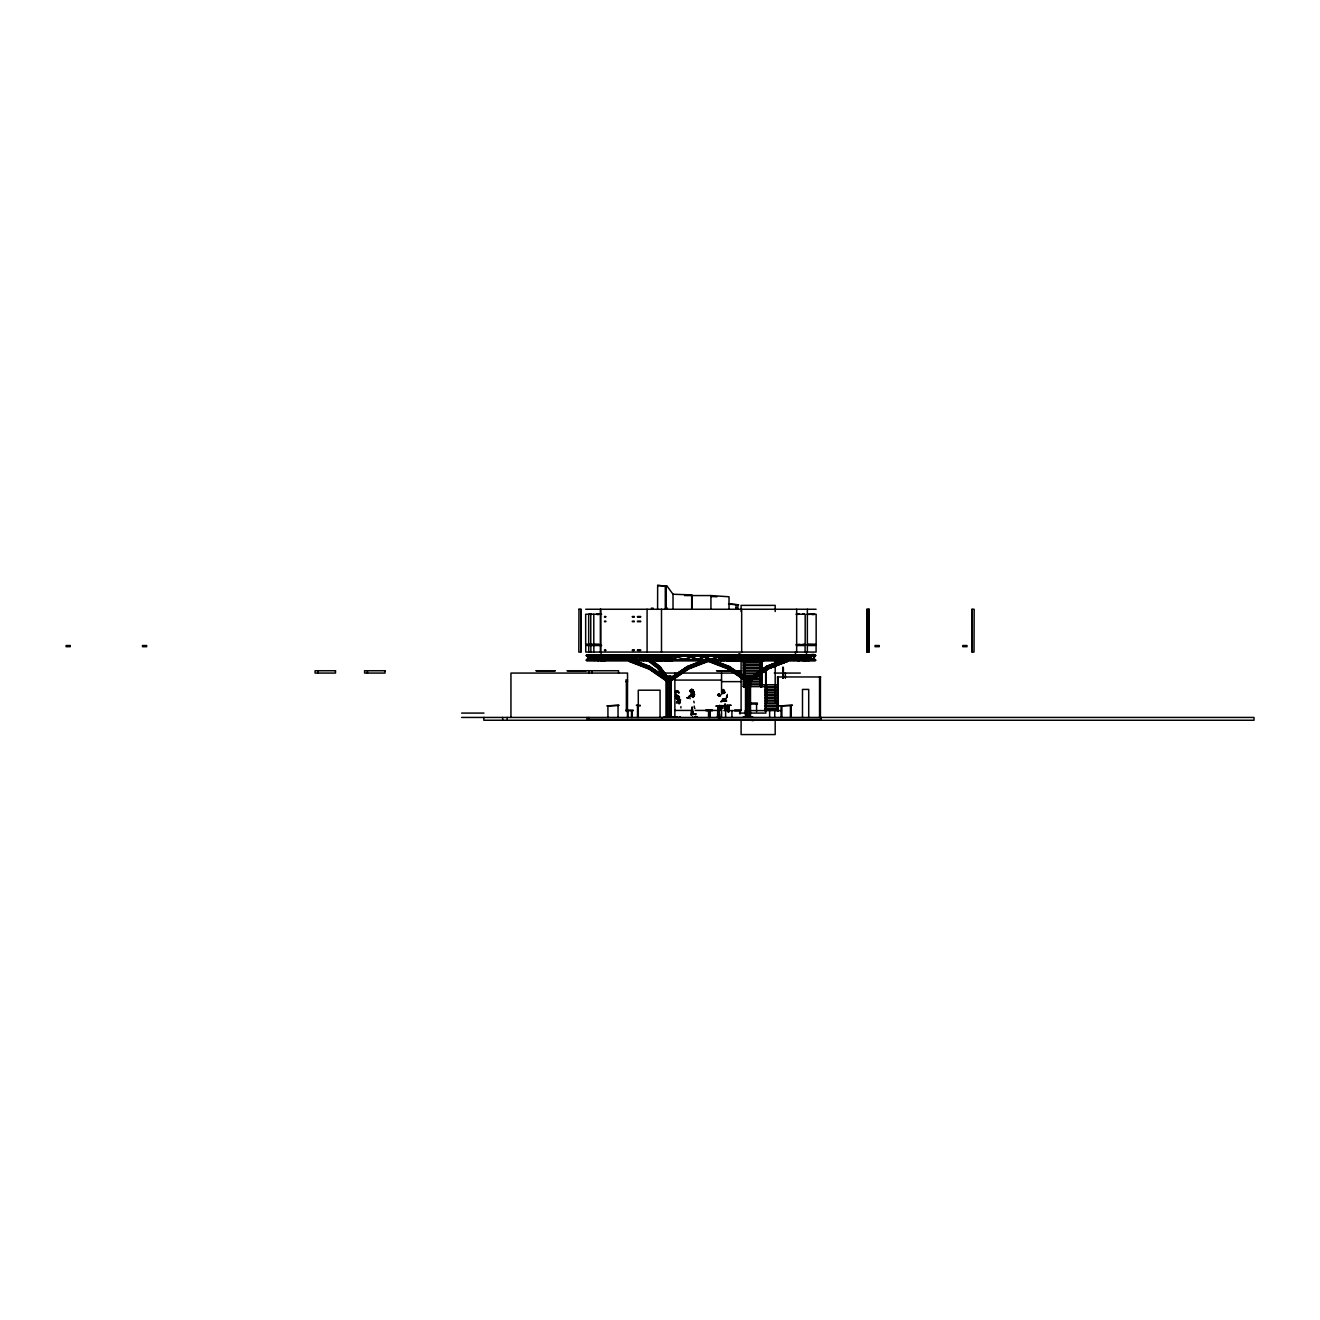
<?xml version="1.0" encoding="UTF-8"?>
<svg xmlns="http://www.w3.org/2000/svg" width="1320" height="1320" viewBox="0 0 1320 1320"><rect width="100%" height="100%" fill="white"/><g stroke="black" fill="none" stroke-linecap="round" stroke-linejoin="round"><path stroke-width="1.5" d="M676.054 692.934L677.127 691.581M690.063 698.775L689.997 697.802M727.138 706.266L724.861 708.048L727.452 705.424L728.079 708.345L724.515 708.774L727.551 707.817M678.86 702.207C680.872 702.356 679.387 698.808 678.282 703.032C674.619 700.986 681.681 700.194 680.014 703.048M678.827 701.316C675.922 703.131 682.539 701.316 679.305 701.25M691.482 692.851L690.244 690.624L692.307 693.858L690.805 692.637L690.97 689.733L690.244 690.657L691.301 692.604L691.399 689.518L690.327 690.97L692.307 693.924L690.871 695.722L693.643 694.435L693.082 697.125M676.318 716.875L677.556 717.206M690.607 692.34L691.235 689.584L691.069 691.185M692.571 716.76L692.538 716.941M676.385 717.288L677.275 717.304M679.486 717.09L680.295 717.288L679.338 716.974M680.905 706.612L680.922 707.949M719.482 715.621C719.153 714.813 718.245 716.678 718.459 714.912M722.65 692.818C721.231 690.046 722.37 692.851 724.779 692.686M677.061 690.558C675.774 695.129 675.939 689.766 678.034 691.218M692.043 694.072C691.053 691.069 689.568 692.62 691.251 689.733C694.419 687.538 693.891 699.748 694.369 694.122M692.703 689.783L693.99 694.369L691.795 689.552L693.759 695.739L693.214 691.086L691.68 689.617M689.832 696.3L689.716 696.663M691.152 690.855L690.805 690.195M727.501 707.652C726.908 703.808 728.871 709.962 726.099 708.922M678.249 691.333L676.17 690.673L675.988 692.719M657.607 660.677C656.568 658.663 660.825 662.558 660.825 659.637M793.848 660.148L800.943 655.479M690.673 691.35L690.393 690.162L691.317 691.812M676.467 692.092L676.054 691.284L676.764 692.34M679.684 702.223L680.262 701.596M676.863 690.954L675.444 691.663L677.424 692.373L677.111 690.921L675.064 691.762L676.665 691.317M678.282 703.032C678.711 699.237 679.041 704.467 677.341 701.794M690.805 689.783L690.36 691.036L690.409 690.195M691.301 691.301L690.871 689.749M692.802 690.723L693.709 695.755L693.396 690.987L691.73 689.502L693.099 690.442L693.957 695.59M661.155 660.677L661.106 659.835M676.385 692.01L676.434 692.505M678.298 702.372L678.546 701.514L679.107 703.972M727.072 660.511L739.134 660.479L738.606 655.331M747.945 660.313L754.611 655.248M786.456 661.403L785.317 658.911L786.456 661.403L767.432 668.811L748.621 681.962M657.624 660.148L657.69 660.148M676.995 691.35L677.754 691.185M678.249 696.828L678.117 698.56L677.968 695.64L679.222 698.098L679.503 697.01M679.272 698.049L677.82 695.821L678.711 697.603M692.571 690.574L692.637 691.977L691.73 689.502M659.472 659.835L659.521 660.677L662.013 659.835M736.808 655.479L749.925 660.148M796.372 659.917L793.815 655.479L797.726 656.007M794.145 660.479L801.372 655.331L795.069 659.835M805.052 660.313L813.829 655.331L805.117 660.148M805.068 654.967C803.863 657.244 813.07 653.004 815.314 654.967M662.524 660.677C661.435 658.663 666.98 659.373 665.296 660.677M689.139 696.646L689.783 696.465M693.874 694.072L693.759 695.689L693.874 694.106L693.759 695.689L694.601 694.732L692.934 691.02M719.4 716.1C718.509 714.846 718.311 716.133 718.954 714.912M721.248 660.677L721.248 659.637M721.413 655.479L735.949 655.347M722.997 693.726L722.584 692.439L724.449 691.168L722.667 689.832L724.301 690.673L724.68 692.917M724.317 690.822L724.548 692.406M725.538 701.101L726.611 700.854L725.076 700.458M754.957 660.148L763.505 655.331L754.743 660.412M722.535 692.835L722.683 693.033M724.68 699.319L723.673 699.138L725.719 698.857M677.968 698.577L676.582 699.022L676.154 694.947L676.12 698.296L678.364 699.963M693.891 695.607L692.753 692.208L693.198 693.792M694.155 694.435L694.155 695.623L692.472 689.865M694.188 702.817L693.792 701.201M792.775 658.597L792.792 655.331M792.775 660L793.403 655.331M793.237 660L793.254 655.231L787.776 658.284L793.138 655.331M793.337 658.597L793.452 655.479M763.488 660.677L776.094 655.479L763.356 660.677M763.356 659.637L763.257 660.479L775.896 655.331M696.135 713.938L695.327 713.856M720.06 705.986L720.538 708.576L721.628 708.51L718.905 708.18L721.578 708.444M690.954 690.904L691.119 689.981M724.235 691.977L724.73 692.472M725.092 703.593L724.928 704.632M693.396 691.878L692.951 690.244L694.138 694.188L692.109 689.584L694.369 694.337L693.066 691.961M718.938 715.671L717.849 716.777L718.443 715.159M722.617 692.505L722.122 691.333L722.37 692.554M692.736 691.399L692.719 691.102M706.596 659.356L708.097 661.435L708.543 660.148L706.992 658.878L687.077 666.864L667.573 680.113M726.561 696.679L727.353 694.452M603.685 655.809L603.009 660.396L614.542 655.231M729.63 660.479C720.786 659.274 734.794 661.106 727.601 659.835M740.619 655.809L739.778 660.412L726.297 655.331L739.431 659.835M736.741 655.231L736.263 660.412C745.024 662.541 737.632 656.65 737.979 660.677M668.959 660.677C670.197 657.789 662.145 661.881 669.223 660.479L671.368 659.835M669.421 656.007L667.706 660.38L669.999 655.628M669.52 655.347L669.421 660.677M680.576 700.178L680.344 699.485M726.99 706.398C727.864 704.022 727.32 711.661 727.551 706.101M798.055 660.677L795.597 655.231L600.517 655.479L804.226 654.967M717.898 717.436L717.898 706.068L717.503 716.941M676.632 691.63L676.516 690.64M676.764 702.454L677.869 701.481M678.958 693.115L678.661 693.165M719.482 716.298L717.75 716.727L718.08 715.836M796.554 655.743L788.584 660M722.057 707.52L721.363 708.543L719.4 707.998M690.954 714.747L692.439 714.302L692.125 711.018M692.521 711.991L692.389 708.807M722.238 692.109L721.924 691.185L722.155 692.439M802.51 659.373L808.78 655.331M792.66 655.331L801.174 659.224M628.848 655.479L639.226 660.412L650.76 655.99L639.408 660.148L628.914 655.331M722.865 691.548C725.323 689.865 720.505 691.861 722.486 692.027M678.727 692.175L679.272 692.29M592.614 660.148L599.115 656.271M600.616 655.743L592.68 660.313L599.082 656.667M644.622 655.726L652.459 660.313L644.572 655.479M723.03 690.096C723.343 688.693 721.182 691.581 723.294 689.568M794.31 660.148L801.306 655.726M732.22 659.835L735.768 660.148L732.286 659.637M693.643 694.106C689.353 696.267 688.99 695.673 689.403 696.581M753.918 658.069L748.704 655.331L759.28 659.901M748.786 655.743L738.029 659.917M693.363 714.466L690.97 714.763L692.142 706.976M678.777 701.448L680.047 702.636M680.146 701.068C678.48 701.464 680.823 700.161 679.784 702.273M718.888 706.068C720.703 731.033 719.449 714.631 718.212 715.555M691.614 712.123L691.779 709.434M732.286 660.677L728.409 660.611L739.233 659.901M721.083 707.85L719.779 705.193M718.839 693.792L717.651 695.293L717.849 694.386M720.918 660.677L725.274 655.331L720.918 660M726.528 656.799L731.577 660.396M719.961 706.249L719.829 706.959M726.611 655.479L736.428 655.331L736.114 660.677M738.523 660.677L728.277 659.769M604.164 660.313L598.538 655.231L605.105 660.479L604.89 659.637L604.873 660.677L601.507 660.479L592.498 655.331L598.57 659.224M676.417 694.93C674.85 693.462 677.408 701.778 675.609 696.3M676.087 698.28L675.592 696.415M690.871 696.201L689.997 695.491L691.911 694.188M718.294 695.508L718.658 694.303L717.684 695.227M601.837 660.677L601.837 659.637M719.367 655.231L718.707 660.412L719.185 655.231M719.482 655.479L719.185 659.901M719.845 655.231L719.367 660.412L720.159 655.231M720.654 655.743L720.159 659.901M720.819 655.231L719.845 659.901M720.489 660.148L720.836 655.743M725.323 655.331L724.845 660.313M725.951 655.743L725.159 660.412L726.611 655.231L740.289 660.479L740.52 659.637L738.573 659.835M722.733 690.871C723.871 691.152 720.192 689.667 724.202 690.772M725.29 660.313L726.115 655.231L725.951 659.901M726.611 655.743L726.445 660.412L713.212 655.331M727.089 655.231L726.445 660.412L713.113 655.644M726.99 660.677L727.106 655.743M738.193 655.231L737.55 660.412L736.395 660M740.569 660.677L737.698 660.479L738.342 655.331L740.52 656.007M740.487 655.809L739.728 659.901M739.414 659.901L740.569 655.331M760.386 657.707L760.386 686.301L761.508 686.994L761.442 655.479M719.565 706.299L719.202 708.328M676.516 691.614L675.213 691.713M688.529 698.197L686.895 697.686M675.691 697.026L676.417 698.131M676.12 691.878L676.087 690.756M692.686 711.414L692.389 708.708M693.099 693.148L692.753 692.142M719.499 708.064L721.512 708.196L720.588 708.444M594.413 660.412C611.028 645.084 585.684 669.718 598.026 655.809M598.026 655.331L593.257 659.142M644.061 660.313L639.045 655.331L644.094 660L643.566 660.677L643.451 659.637L643.764 660.412L656.931 655.479L643.582 660M795.481 660.313L782.826 655.479L795.267 659.835M595.106 655.809L594.198 655.479M594.594 660.479L599.676 655.231L605.566 659.076M788.518 655.479L775.929 660.148L788.452 655.331M607.662 655.809L597.894 660.677M718.212 715.638L718.096 716.133M814.555 655.644L813.615 660.412L814.226 655.231M814.539 655.331L814.308 659.901M675.873 691.168L675.543 691.202M677.16 701.217L677.82 701.596M615.813 660.313L604.444 655.743M723.739 690.838C721.561 689.04 723.278 692.983 722.172 690.822M777.843 659.637L767.794 655.479L777.942 659.34M691.416 689.568L691.597 690.756M672.705 655.331C672.21 669.339 670.461 652.311 672.771 656.007M672.391 655.231L671.682 660.412L672.573 655.231M691.498 713.394L691.465 712.899M789.558 655.644L786.902 658.845M588.308 655.231L587.334 660.412L588.01 655.644M688.05 697.356L688.198 698.263M727.601 656.799C721.611 668.662 747.747 645.018 727.072 660.297L734.827 655.479M728.277 655.479L727.32 660L728.211 655.331M603.009 660.396L604.065 655.248M680.081 701.266L679.156 701.052L680.097 701.135M687.637 697.818L688.281 698.412M676.813 699.336L675.956 697.62M676.78 699.171L676.401 698.395M689.238 696.102L689.981 696.003M694.353 694.485L693.577 692.224M598.802 660L597.432 659.835M599.742 656.007L601.078 655.331M729.531 660.396L727.32 660.677M743.341 659.373L760.155 659.373L749.958 655.331L761.788 660.396M727.369 705.54L726.924 706.497M599.742 660.396L603.091 655.743M624.459 655.231L636.933 660M779.394 655.644L792.495 660.148L779.46 655.331M615.928 655.644L628.98 660.313L616.044 655.331M677.292 691.235L676.071 691.202M797.494 614.443L799.425 614.031M808.483 614.443L814.457 614.031M593.406 659.241L598.273 656.007M597.993 659.835L605.088 660.479M680.097 699.6L679.173 699.633M717.172 717.172L718.245 716.215M687.852 698.28L686.977 697.636M813.697 655.231L804.969 660.148L806.256 655.809M601.573 659.637L601.573 660.677M805.348 660.677L805.348 659.637M600.897 660.677C599.528 659.109 605.137 658.795 604.626 660.677M697.026 716.661L697.174 717.106M663.564 655.248L673.332 660.313L663.465 655.331L650.183 660.313L663.663 655.331M624.409 660.313L611.671 655.479L624.327 660.148M803.781 655.331C810.298 672.606 803.665 644.275 801.108 659.901M663.184 660.148L664.405 656.815L663.102 660.412L662.442 655.743M601.243 659.637L601.243 660.677M772.431 659.901L761.227 655.908L761.31 684.75M656.799 660.396L643.962 655.231L630.399 660.313M808.698 660.677L805.431 655.331L808.549 660.313M811.206 655.644L808.566 660.412L811.041 655.231M598.207 660.313C605.071 646.074 598.702 668.464 595.914 656.881M692.076 713.938L692.241 713.378M719.202 707.289L719.284 706.827M657.162 655.644L669.042 660.412L668.563 655.331L669.19 660.412M668.679 660.396L682.209 655.331L670.906 659.637M750.618 660.396C723.112 642.394 754.941 667.771 737.137 658.399M743.143 659.917L739.414 655.331L740.256 655.743M727.765 708.493L726.38 708.873M661.468 659.901L650.281 655.644L661.32 660.313M720.34 695.194C721.974 695.805 717.601 696.184 719.433 696.25M619.987 660.313L606.688 655.644L620.136 659.901M633.237 660.412L620.103 655.331M615.302 656.981L624.921 660L615.417 656.667M622.842 659.901L632.775 655.231L646.586 660.677M638.154 660.148L628.699 656.667M646.701 659.901L633.006 655.331L622.792 660.148M663.646 659.736L652.327 655.479L665.726 659.901M639.969 656.304L651.486 660M630.3 660L643.582 655.331L657.212 660M673.249 655.644L686.598 660.148M686.499 655.743L699.88 660.148L686.647 655.331M713.064 660.412L699.913 655.331L713.245 659.901M742.978 655.644L756.31 660.148L743.094 655.331M750.651 655.743L764.033 660.148L750.783 655.331M756.261 655.644L769.692 659.901M790.235 655.331L777.332 660.412L764.016 655.479L777.216 660.412M769.676 655.231L782.892 660.148M777.364 655.331L790.515 660.412L777.348 655.331L767.118 660.148M782.941 660L769.577 655.479M790.548 655.644L801.933 659.637L790.581 655.479M600.055 659.835L603.108 655.231L611.869 660.313L603.075 655.231M598.323 655.479L603.884 659.835M795.894 655.809L804.507 655.165M806.322 656.007L806.058 655.165L806.85 655.628M806.652 656.007L806.883 655.165L804.589 659.917M656.023 660.594L661.419 660.479L661.155 659.637M724.515 698.957L722.452 698.94M604.23 655.628L603.19 660.396L614.74 655.644M597.432 660.479L597.894 659.637M721.611 655.479L718.212 655.479M724.531 660.544L720.555 660.313L724.68 659.703M587.136 660.148L588.456 655.644M603.685 660.479L598.389 655.331L591.707 659.901M718.74 717.42L719.68 716.48M739.233 655.479L736.015 656.007M598.604 655.479L597.762 655.479M598.224 659.637L594.611 655.331L598.273 659.637M601.458 660.313L592.845 655.331L601.507 659.835M661.634 655.231L662.26 660C687.192 648.153 655.132 663.91 663.284 659.835M670.642 655.479L667.211 655.809M669.933 659.637C660.346 661.27 677.903 660.363 667.211 659.637C666.485 661.337 669.867 661.138 669.669 659.835M671.484 660.148L665.528 655.479M690.046 695.986L691.433 695.293M735.768 655.479L732.204 655.479M735.339 659.835L738.424 660.479L735.603 659.637M741.18 655.809L727.93 660M808.417 660.313L804.837 660.479L805.101 659.637M736.923 655.331L749.875 660.313L737.55 655.743M736.395 660.313L736.395 655.628M737.863 655.644L737.022 660.016M740.124 655.331L743.209 660.297M750.816 659.901L739.546 655.331L740.52 660.677M699.88 655.479L713.163 660.148M620.713 660.313L632.577 655.479L620.812 660M726.99 696.811L726.957 695.739L727.204 697.29M801.784 655.331L790.135 660.148L802.114 655.809M597.927 655.743L595.584 658.845M598.488 659.373L592.614 655.644M679.717 717.337L680.146 717.288M639.111 660.412L650.149 655.231L661.138 660.148L660.841 655.331M661.749 660.148L661.468 655.231M662.755 655.331L663.415 660.412L663.102 655.743M664.818 660.479L664.356 656.799M671.632 660.677L669.454 660.479L668.877 655.743M670.032 660.148L669.19 655.231L669.982 660M671.929 655.644L672.391 660.412M664.323 660.677L672.507 660.479L671.913 655.231M735.421 660.313L734.728 655.347L735.273 659.901M734.613 660.412L748.028 655.331L734.877 660.412L728.755 659.703M734.613 655.743L735.108 659.901M739.035 655.479L739.712 660.412L739.414 655.231M649.572 655.479L650.347 660.412M619.987 655.644L633.385 660M740.569 660.313L739.86 655.331L740.421 660.412M693.478 696.712L693.511 696.844M744.975 686.301L743.275 686.301L744.975 686.301L744.975 657.707M765.633 667.458L765.765 711.727L766.029 667.342M760.386 686.301L761.508 685.608L761.508 686.994M782.76 667.458L782.76 678.018M792.445 660.148L779.394 655.479M804.49 660.297L806.668 655.248L815.595 655.165M589.726 655.743L592.746 659.901M795.284 655.331L798.204 660.412L795.399 655.743M648.533 668.877L629.161 661.435L629.079 659.356L630.267 658.878L649.819 666.385L667.722 678.546M629.161 661.435L630.712 660.148L630.267 658.878M669.949 655.347L667.788 659.934M747.302 682.06L727.93 668.877L708.543 661.435L708.114 660.148L709.648 658.878L729.564 666.864M708.543 661.435L710.061 659.356M806.536 659.901L802.577 655.743M806.801 660.313L804.094 656.799M722.733 691.235L722.255 689.931L721.776 690.756M624.509 659.901L611.82 655.479M691.993 695.013L691.713 696.399M718.822 715.952L718.723 715.275M639.424 655.644L644.127 660.148M650.281 660.94L648.796 661.419L648.466 659.373M796.537 659.917L794.029 655.248M690.36 696.086L690.805 695.772M693.049 692.604L693.148 693.148M599.692 656.65L604.659 660.313L599.907 656.403M719.202 655.743L729.679 660.148M761.755 655.743L767.893 659.901M806.041 656.815L811.206 660M594.874 660.412L587.4 655.231M806.371 655.644L813.912 660M691.928 714.367L691.251 714.483M595.567 660L591.789 655.248L593.917 658.746M603.949 657.64L611.737 659.901L604.098 657.228M742.78 660.297L735.372 657.327M808.351 660.148L810.909 655.743M650.496 655.479L638.847 660.148M665.791 655.347L671.896 660.38M744.249 659.637L744.249 660.677M744.381 660.677L744.381 659.637M646.453 654.967L646.453 656.007M646.586 656.007L646.684 655.165M646.453 659.637L646.453 660.677M678.678 697.389L677.952 695.673L679.189 696.581M725.257 707.735L726.115 707.388M720.885 701.497L725.422 700.211M694.93 716.743L695.755 716.116M718.74 716.397L718.674 717.007M800.943 660.148L803.913 655.231M804.292 655.479L801.273 659.901M738.986 659.934L731.626 655.628L738.82 660.677M598.24 660.297L601.194 655.248M719.449 715.011L718.525 714.45M719.351 693.94L718.443 695.59M680.097 699.864L678.86 699.864L680.13 699.748M601.26 658.845L607.86 655.331L597.646 660.148M691.515 692.191L691.828 692.538M724.977 699.154L723.69 699.105L726.363 698.231M602.745 656.799L600.452 660.396M602.877 656.898L600.699 660M599.907 660.396L603.487 655.479M786.159 659.356L780.978 660.924L784.723 659.554M782.1 660.891L786.291 658.878L787.924 660.148L787.479 661.435L768.075 668.877L750.354 680.955L768.207 668.861L788.007 660.94L768.52 668.398L749.727 680.955L767.63 668.861L748.852 681.962M594.033 660.148L597.878 655.231M719.268 694.617L718.971 695.491M738.936 660.677L738.936 659.637M665.61 655.628L672.012 660.016M722.783 690.36L723.476 690.558M724.366 692.125L722.947 692.34M787.396 661.435L767.464 668.877M750.667 660.396L739.728 655.479M786.819 658.35L789.36 655.248M720.555 660.313L725.125 655.331M808.203 644.242L815.43 644.374M724.235 657.574L722.073 660.396M724.317 658.069L721.974 659.917M724.482 658.069L722.337 660.313M762.085 660.148L767.332 655.231M762.152 660.313L767.481 655.331L762.382 659.901M808.236 655.231L801.9 660.412M722.667 689.832L724.02 690.376M594.099 656.403L589.858 659.901M719.631 696.284L720.027 695.112L718.69 694.947M589.644 660.313L594.38 656.502M589.792 660.412L594.462 656.65M719.499 714.631L719.136 714.367M801.306 655.331L794.739 660.313L801.174 655.726M809.044 660.677L809.044 659.637M632.346 659.901L637.312 656.403M633.897 659.142L637.461 656.502M634.178 659.241L637.51 656.815M718.591 659.637L718.591 660.677M797.726 659.637L797.726 660.677M801.966 659.901L808.516 655.331M803.5 659.241L808.599 655.479M632.775 659.901L637.808 656.403M748.77 678.645L766.458 666.452M748.852 679.074L766.277 666.897L785.301 659.389M751.047 677.968L754.215 675.757M757.383 673.53L766.887 666.897M747.648 680.856L766.59 667.623L785.515 660.148M749.958 679.75L753.126 677.556M748.159 681.533L767.019 668.349L785.862 660.924M750.337 680.443L767.613 668.349L786.472 660.924M738.21 655.743L735.174 655.331L726.577 659.373M737.534 659.901L738.029 655.743M598.471 655.743L604.213 660M766.788 666.385L750.222 677.903L767.398 666.385L751.162 677.44M751.806 677.903L755.073 675.691M750.618 679.75L768.487 667.623L760.32 673.134M749.743 680.955L768.438 668.398L750.667 680.493M669.553 678.546L687.456 666.385L707.602 658.878M670.164 678.546L688.066 666.385M672.441 677.903L677.308 674.586M682.192 671.269L687.06 667.953M671.253 679.75L677.737 675.345M680.971 673.134L685.839 669.834M668.729 682.06L688.116 668.877L708.493 660.957M669.685 681.598L689.089 668.398M669.356 682.06L688.726 668.877L708.097 661.435M738.919 655.743L739.398 660.412M734.877 660.412L734.299 656.799M760.353 673.134L768.471 667.623M750.354 680.955L768.108 668.877M750.255 677.919L767.464 666.385M589.891 655.743L592.928 660.148M592.581 659.901L589.545 655.479M595.353 655.231L588.077 660.313L594.148 656.419M588.077 660.313L595.089 655.479M710.935 609.262L710.935 595.567L729.019 596.772L729.019 609.262M723.03 691.383L724.135 691.069M724.63 708.576C731.016 708.675 722.436 708.543 725.917 708.922M808.302 659.917L804.919 655.479M802.642 659.472L808.846 655.644M741.708 655.248L734.118 660.313M788.287 660.313L796.57 655.331M788.419 660.412L796.653 655.644M677.506 699.649L677.721 699.616M787.99 658.531L793.221 655.644M754.545 660L763.372 655.231M662.392 660.148L671.896 655.479M677.077 701.712L676.483 703.032M654.176 659.224L661.963 655.331L654.373 659.62M654.258 659.373L662.029 655.479M720.852 701.778L726.363 700.342M622.858 660.313L632.957 655.809M597.712 660.313L607.942 655.479M767.167 659.901L777.15 655.644M767.184 660.313L777.43 655.479L790.597 660.148M726.66 659.521L735.256 655.479M726.775 659.62L735.075 655.331M726.082 708.691L727.171 708.873M738.045 660.148L749.034 655.331M738.128 660.313L748.935 655.331M650.232 655.331L638.797 660M603.141 660.148L614.691 655.479M726.247 700.359L725.373 700.623M601.491 658.564L610.087 655.479L601.491 658.828M601.557 658.977L610.087 655.479M620.647 660.148L632.577 655.479M790.135 660.148L801.982 655.331M790.202 660.313L802.065 655.479M766.243 666.452L785.548 658.911M768.784 666.154L778.288 662.392M780.582 662.392L786.258 660.148M708.196 659.356L687.093 667.623L667.639 680.856L668.085 681.598L687.489 668.398L708.543 660.148M768.57 665.692L777.496 662.277L768.669 665.709M766.425 666.864L778.882 662.079M781.572 660.924L787.578 659.356L784.03 660.726M769.791 666.171L778.866 662.871M766.837 668.398L780.994 662.986M766.573 666.864L779.031 662.095M781.737 660.924L787.099 658.878M770.17 666.27L775.483 664.224M768.784 667.722L781.176 662.97M775.995 660.313L788.552 655.644M620.796 655.479L607.728 660.148M609.856 659.901L623.057 655.644L609.988 660.313M609.922 660.148L623.007 655.479M617.017 655.331L603.718 660L617.149 655.743M603.817 660.313L617.067 655.479M614.576 660L627.957 655.644L614.707 660.412M614.608 660.148L627.908 655.479M617.001 660L630.3 655.331L617.149 660.412M617.051 660.148L630.349 655.479M627.858 660L641.14 655.331L627.99 660.412M627.891 660.148L641.19 655.479M630.333 660.148L643.302 655.479M629.029 655.231L639.507 660.412L654.423 655.331M641.173 660.148L654.489 655.479M641.272 660.412L654.538 655.644M643.615 660.148L656.931 655.479M650.248 660.148L663.514 655.479M654.456 660.148L665.923 656.304M655.76 660.412L663.333 657.64M665.247 657.079L669.025 655.331M682.242 660.148L695.475 655.331M682.341 660.412L695.541 655.479M695.491 660L708.774 655.331M695.524 660.148L708.823 655.479M710.655 659.34L720.159 655.99L710.704 659.488M710.803 659.736L720.291 656.403M741.361 655.743L727.98 660.148L741.295 655.479M734.778 660.148L748.011 655.331M753.192 656.304L741.774 660.313L753.043 655.908M741.724 660.148L753.126 656.155M762.284 655.331L748.985 660L744.513 656.403M749.034 660.148L762.349 655.479M749.149 660.412L762.399 655.644M754.924 659.901L766.326 655.908M755.007 660.148L766.425 656.155M755.073 660.313L766.474 656.304M768.207 659.901L781.506 655.231M768.289 660.148L781.605 655.479M768.356 660.313L781.654 655.644M795.069 655.809L781.572 660.148L794.788 655.231M781.539 660L794.92 655.644M723.525 700.639L724.73 700.309M693.611 714.4L695.855 714.005M724.961 700.375L726.28 700.689M678.183 698.494L678.348 698.247M722.716 700.557L724.663 700.375M727.155 708.345L725.637 708.543M726.396 708.642L726.016 708.527M725.142 699.748L724.069 699.765M718.608 714.236L719.466 714.302M677.837 695.838L677.143 695.046M722.271 700.557L723.162 700.524M727.32 656.007L729.498 655.809M724.383 700.409L723.541 700.507M662.277 660.677L659.472 660.479L661.947 659.637M667.211 656.007L669.718 655.71M693.429 714.285L694.337 714.285M732.435 659.835L735.058 659.637M669.372 656.007L672.243 655.809M724.564 699.765L722.403 699.633M679.189 699.98L678.529 699.996M720.984 707.404L721.198 707.504M664.323 656.007L672.507 655.809M664.257 659.835L672.771 659.637L672.771 660.677M656.023 655.924L659.62 655.842M673.018 609.262L673.018 594.231L667.062 586.13L657.591 585.437L666.831 586.13M684.568 595.567L710.935 595.567M651.337 608.173L653.153 608.173M665.742 608.173L667.507 608.173M735.57 608.173L737.336 608.173M578.82 609.262L580.981 609.262L580.981 652.063L578.82 652.063L578.968 609.262M585.733 609.262L816.09 609.262M971.999 609.262L974.16 609.262L974.011 652.063L971.999 652.063L971.999 609.262L972.147 652.063M590.188 613.899L591.03 613.899M597.168 613.899L598.636 613.899M803.088 613.899L803.962 613.899M811.932 613.899L814.291 613.899M590.007 614.031L590.865 614.031M597.019 614.031L598.505 614.031M802.923 614.031L804.144 614.031M601.639 614.245L585.667 614.245L585.667 644.589L601.062 644.589M795.993 614.245L805.183 614.245L805.183 644.589L795.993 644.589M806.982 614.245L816.156 614.245L816.156 644.589L806.982 644.589M590.188 614.576L591.03 614.576M597.168 614.576L598.636 614.576M811.932 614.576L814.291 614.576M604.51 616.489L605.781 616.489M632.346 616.489L634.342 616.489M637.444 616.489L640.662 616.489M604.51 617.034L605.781 617.034M632.346 617.034L634.342 617.034M637.444 617.034L640.662 617.034M604.51 621.159L605.781 621.159M632.346 621.159L634.342 621.159M637.444 621.159L640.662 621.159M604.51 621.703L605.781 621.703M632.346 621.703L634.342 621.703M637.444 621.703L640.662 621.703M586.377 644.374L588.39 644.374M589.396 644.374L593.373 644.374M594.511 644.374L596.227 644.242M597.019 644.374L598.636 644.242M799.425 644.374L797.214 644.935M802.923 644.374L804.441 644.374M586.377 644.803L600.567 644.935M797.098 644.803L804.441 644.803M808.087 644.803L815.43 644.803M66.016 645.529L70.34 645.529M142.411 645.529L146.751 645.529M601.639 645.529L585.733 645.529L585.733 652.063L816.09 652.063L816.09 645.529L807.295 645.529M796.307 645.529L805.101 645.529L805.101 652.063M874.978 645.529L879.318 645.529M962.709 645.529L967.065 645.529M66.016 646.684L70.34 646.684M142.411 646.684L146.751 646.684M874.978 646.684L879.318 646.684M962.709 646.684L967.065 646.684M604.51 649.968L605.781 649.968M632.346 649.968L634.342 649.968M637.444 649.968L640.662 649.968M604.51 650.512L605.781 650.512M632.346 650.512L634.342 650.512M637.444 650.512L640.662 650.512M586.658 654.868L815.149 654.868M586.624 654.967L594.726 654.967M595.303 654.967L598.983 654.967M586.361 655.165L599.214 655.165M586.261 655.479L815.694 655.479M586.361 655.809L815.595 655.809M586.624 656.007L815.314 656.007M747.087 656.65L750.816 656.65M754.561 656.65L758.29 656.65M747.087 657.509L762.019 657.509M586.624 659.637L815.314 659.637M586.361 659.835L815.595 659.835M586.261 660.148L815.694 660.148M586.361 660.479L815.595 660.479M586.624 660.677L815.314 660.677M786.868 661.435L787.644 661.435M743.341 662.095L762.019 662.095M743.341 662.953L762.019 662.953M743.341 664.818L762.019 664.818M743.341 665.676L762.019 665.676M743.341 667.557L762.019 667.557M743.341 668.398L762.019 668.398M743.341 670.279L760.155 670.279M535.953 670.741L555.373 670.741M567.088 670.741L618.568 670.741L618.568 673.068M716.512 670.741L740.899 670.741M740.899 671.055L716.892 670.741M743.341 671.121L760.155 671.121M743.341 673.002L762.019 673.002M664.059 673.068L740.899 673.068M774.279 673.068L800.316 673.068M743.341 673.86L756.426 673.86M743.341 675.724L762.019 675.724M743.341 676.582L747.087 676.582M750.816 676.582L762.019 676.582M777.43 676.962L820.71 676.962M750.816 678.447L762.019 678.447M750.816 679.305L762.019 679.305M625.68 680.081L627.544 680.081M674.866 680.081L721.561 680.081M743.341 681.169L747.087 681.169M750.816 681.169L762.019 681.169M625.68 681.631L627.544 681.631M721.561 681.631L740.718 681.631M743.341 682.028L747.087 682.028M750.816 682.028L762.019 682.028M743.341 683.892L747.087 683.892M750.816 683.892L762.019 683.892M743.341 684.75L778.206 684.75M743.341 686.614L778.206 686.614M765.138 687.472L778.206 687.472M765.138 689.337L778.206 689.337M765.138 690.195L778.206 690.195M765.138 692.059L778.206 692.059M765.138 692.917L778.206 692.917M765.138 694.782L778.206 694.782M765.138 695.64L778.206 695.64M765.138 697.505L778.206 697.505M765.138 698.362L778.206 698.362M765.138 700.243L778.206 700.243M765.138 701.085L778.206 701.085M765.138 702.966L778.206 702.966M750.09 703.032L757.35 703.032L757.35 704.055L750.09 704.055M765.138 703.824L778.206 703.824M640.233 705.292L636.339 705.292L640.233 705.919M765.138 705.688L778.206 705.688M765.138 706.546L778.206 706.546M765.138 708.411L778.206 708.411M765.138 709.269L778.206 709.269M626.323 710.127L633.121 710.127M705.837 710.044L712.371 710.044M734.63 710.044L741.163 710.044M625.68 710.424L627.544 710.424M674.866 710.424L691.102 710.424M695.161 710.424L721.561 710.424M723.888 710.589L740.009 710.589L740.009 714.005M746.971 710.589L745.239 710.589L745.239 714.005M749.974 710.589L781.457 710.589M626.323 710.737L633.121 710.737M705.837 710.737L712.371 710.737M734.63 710.737L741.163 710.737M461.604 713.081L483.945 713.081M739.464 713.081L746.674 713.081M750.354 713.081L765.913 713.081M663.96 716.743L673.299 716.743M743.341 716.743L752.68 716.743M461.604 717.436L1254 717.436L1254 720.241L483.829 720.241L483.829 717.436M751.839 720.555L753.522 720.555M720.555 655.479L732.286 656.007M728.458 659.769L736.197 659.835M664.405 659.637L673.464 660.148L663.382 655.479M655.743 655.891L659.125 655.957M656.486 659.736L660.577 659.835M673.018 594.231L691.68 594.924L692.274 609.262M678.975 699.88L677.737 699.732M711.298 596.524L716.909 596.772M794.327 659.637L798.336 659.835M728.574 603.768L738.688 604.824L728.574 604.213M802.51 660.479L806.322 660.677M737.599 655.479L740.569 656.007M729.581 656.007L726.775 656.007M735.949 659.637L738.375 660.677M736.197 655.809L738.523 656.007M736.213 655.809L738.375 656.007M719.202 655.809L721.331 655.479M669.454 655.809L671.632 656.007M668.63 660.677L666.452 660.479L668.349 659.835M736.114 659.637L738.26 659.835M725.439 708.939L724.531 708.79M723.871 690.112L723.03 689.535L723.921 690.673M691.63 693.511L692.224 693.709M790.68 655.231L802.065 659.241M764.016 655.479L777.216 660M756.294 655.479L769.61 660.148M750.733 655.479L764.033 660.148M743.011 655.479L756.31 660.148M735.322 657.492L742.929 660.148M713.146 655.479L726.445 660.148M686.582 655.479L699.88 660.148M652.327 655.479L665.643 660.148M643.863 655.479L657.162 660.148M633.319 655.479L646.618 660.148M620.02 655.479L633.336 660.148M615.351 656.815L624.855 660.148M606.738 655.479L620.053 660.148M604.015 657.492L611.572 660.148M761.129 656.155L772.365 660.148M761.062 656.304L772.299 660.313M615.945 655.479L629.046 660.148M782.826 655.479L795.547 660.148M624.376 655.331L636.9 660.148L624.31 655.479M654.951 656.667L663.828 660M654.885 656.815L663.779 660.148M653.07 656.403L663.646 660.412M709.038 658.878L729.201 666.385L747.103 678.546M708.461 659.356L729.547 667.623L749.001 680.856M708.114 660.148L711.645 661.518M709.747 660.957L729.152 668.398L748.572 681.598M708.147 660.957L728.541 668.877M629.656 658.878L650.183 666.864M629.079 659.356L632.626 660.726M637.939 662.772L648.582 666.864M630.712 660.148L650.166 667.623L669.619 680.856L669.19 681.598L649.77 668.398L630.366 660.957M628.732 660.148L632.263 661.518M628.765 660.957L649.159 668.877L668.53 682.06M749.892 655.479L761.788 660.313M692.142 689.584L693.066 690.756L692.323 689.749M767.794 655.479L777.926 659.488M616.126 660L604.51 655.231L616.093 660.148M774.163 656.106L783.799 660M774.081 656.271L783.783 660.148M774.064 656.419L783.601 660.412M718.756 655.479L729.613 660.313M748.638 655.479L754.132 657.97M655.314 659.142L646.519 655.644L655.165 659.521M646.569 655.479L655.231 659.373M792.297 655.479L802.51 660.148M792.297 655.644L802.676 660.412M602.959 655.331L611.869 660.313M644.985 660.148L636.57 656.007M644.903 660.313L636.587 655.479L644.638 660.412M806.718 655.231L814.539 660.148M806.371 655.479L814.473 660.313M787.017 656.172L791.868 659.224M786.885 656.271L793.32 660.313L786.819 656.568M766.606 685.872L765.055 686.301L766.771 686.301L766.606 702.223M587.268 655.331L594.973 659.901M587.185 655.479L595.023 660.412M644.655 655.331L652.459 660.313M731.709 655.479L738.837 659.637M592.433 655.644L598.356 659.472M599.643 655.331L605.467 659.373M599.56 655.479L605.352 659.472M728.59 666.385L747.45 679.008M729.597 667.953L734.464 671.269M739.348 674.586L742.599 676.797M729.184 668.729L735.669 673.134M738.919 675.345L745.404 679.75M649.209 666.385L669.685 680.113M650.199 667.953L655.083 671.269M659.951 674.586L663.201 676.797M651.437 669.834L656.287 673.134M659.538 675.345L666.022 679.75M727.551 668.398L747.912 682.06M648.169 668.398L667.92 682.06M662.788 660.313L662.31 655.331M726.759 656.419L731.923 660.148M726.627 656.502L731.841 660.297M806.833 660L803.929 656.799M806.239 656.403L811.222 660.148M806.091 656.502L811.156 660.313M761.986 655.231L768.042 659.901M761.623 655.479L766.458 659.241M599.775 656.502L604.659 660.313M653.185 661.403L659.637 666.418L666.897 676.385M652.13 660.627L660.182 666.88L667.425 676.83M650.793 660.148L660.264 667.623L666.286 675.889M650.083 660.627L658.135 666.88L666.6 678.496M648.12 660.148L657.739 667.623L663.762 675.889M648.236 660.94L658.366 668.827M797.973 655.331L804.26 660.148M797.89 655.479L804.193 660.313M692.142 696.3L692.62 697.422M593.092 655.231L593.059 660.412L592.746 655.231M594.759 655.231L598.768 660.313M591.64 655.331L595.138 660M691.647 689.931L692.043 691.02L691.416 690.145M658.861 666.418L667.326 678.051M657.838 668.365L662.623 674.965M596.062 656.799L598.554 660.313M595.881 657.195L598.24 660.412M691.928 690.178L692.224 690.987L691.795 690.145M803.649 655.644L806.355 660.313M693.775 693.313L694.056 693.858M692.868 691.004L693.577 692.059L693.33 691.102M723.707 706.563L724.366 708.493M796.702 660.148L793.864 655.809M694.204 706.084L694.287 707.289M694.452 707.47L694.832 708.609M694.171 693.693L693.858 693.726M736.379 660.148L737.055 655.231L736.741 660.412L736.098 655.248M692.34 690.145L692.027 690.624M692.125 707.454L692.356 708.361M594.413 655.248L595.914 660.016M594.231 655.248L595.468 660.016M594.033 655.479L594.973 658.746M727.914 708.048L727.584 706.827M736.411 655.347L737.071 660.148M692.307 712.8L692.422 713.856M649.952 655.231L650.512 658.597M649.638 655.331L650.133 660.148M734.151 656.881L734.415 660.313M672.226 655.331L672.705 660.313M664.669 656.881L664.983 660.313M664.207 656.881L664.537 660M661.155 655.231L661.634 660.412M660.973 655.231L661.452 660.412M659.538 659.835L662.491 660.479M693.132 712.222L693.297 713.856L693.099 712.321M738.82 656.007L738.853 655.165M592.614 655.331L592.746 660.313M868.89 609.262L868.89 652.063M867.025 609.262L867.025 652.063M821.172 717.436L821.172 719.301L587.07 719.301L587.07 717.436M820.429 676.962L820.429 717.436M819.885 676.962L819.885 717.436M819.538 676.962L819.538 717.436M808.714 717.436L808.714 689.419L802.494 689.419L802.494 717.436M807.361 609.262L807.361 652.063M806.47 652.063L806.47 654.868M796.669 609.262L796.669 652.063M795.481 652.063L795.481 654.868M791.208 705.919L791.208 717.436M790.433 705.919L790.433 717.436M785.367 673.068L785.367 678.332M783.387 667.623L783.387 677.837M783.139 667.342L783.139 678.117M782.925 667.342L782.925 678.117M781.869 705.919L781.869 717.436M781.093 705.919L781.093 717.436M778.008 676.962L778.008 711.364M777.595 676.962L777.43 711.364M775.186 611.523L775.186 605.368L741.097 605.368L741.097 611.523M775.186 656.634L775.186 701.745M775.186 720.208L775.186 734.563L741.097 734.563L741.097 720.208M774.741 710.589L774.741 717.436M769.626 710.589L769.626 717.436M766.194 667.458L766.062 711.727M765.138 684.75L765.22 711.249M761.937 656.089L761.937 686.73M761.095 655.908L760.98 686.994M760.551 656.089L760.551 686.73M756.574 704.055L756.574 711.694M750.502 716.743L750.502 676.187L745.519 676.187L745.519 716.743M750.024 676.187L750.024 716.743M748.786 676.187L748.786 716.743M747.252 676.187L747.252 716.743M745.998 676.187L745.998 716.743M744.81 657.278L744.81 686.73M744.397 657.013L744.397 686.994M744.067 674.421L744.183 684.75M743.853 657.013L743.853 686.994M743.275 659.753L743.44 686.73M741.675 609.262L741.675 652.063M741.097 660.726L741.097 673.035M741.097 677.143L741.097 709.945M737.896 604.741L737.896 609.262M736.065 604.659L736.065 609.262M731.923 710.589L731.923 717.436M729.102 706.068L729.003 711.76M728.722 706.068L728.722 711.76M728.392 706.068L728.392 711.76M725.62 710.589L725.62 717.436M721.561 673.068L721.561 694.237M721.561 705.507L721.561 717.436M718.608 706.068L718.608 717.436M718.278 706.068L718.278 717.436M709.318 710.737L709.318 717.436M708.889 710.737L708.889 717.436M708.543 710.737L708.543 717.436M691.68 594.924L691.68 609.262M674.866 673.068L674.866 717.436M671.121 716.743L671.121 676.187L666.138 676.187L666.138 716.743M670.642 676.187L670.642 716.743M669.405 676.187L669.405 716.743M667.87 676.187L667.87 716.743M666.616 676.187L666.616 716.743M666.254 586.03L666.254 609.262M665.28 585.898L665.28 609.262M662.095 717.436L662.095 719.301M661.501 609.262L661.501 652.063M660.066 717.436L660.066 690.195L638.286 690.195L638.286 717.436M657.657 585.437L657.591 609.262M647.081 609.262L647.081 652.063M637.51 705.919L637.51 717.436M631.983 710.737L631.983 717.436M631.505 710.737L631.505 717.436M627.924 710.737L627.924 717.436M627.462 717.436L627.544 673.068L510.955 673.068L510.939 717.436M626.835 681.631L626.835 711.463M626.373 681.631L626.373 711.463M618.04 705.919L618.04 717.436M607.926 705.919L607.926 717.436M601.095 652.063L601.095 654.868M600.814 609.262L600.814 652.063M600.352 609.262L600.352 652.063M593.785 614.245L593.785 644.589M593.851 645.529L593.851 652.063M591.855 670.741L591.855 673.068M590.766 614.245L590.766 644.589M590.848 645.529L590.848 652.063M589.281 670.741L589.281 673.068M588.687 614.245L588.687 644.589M588.736 645.529L588.736 652.063M588.786 717.436L588.786 719.301M586.13 670.741L567.452 670.741M580.833 609.262L580.833 652.063M555.01 670.741L536.332 670.741M507.226 717.436L507.226 719.301M502.656 717.436L502.656 720.241M367.455 670.741L367.455 673.068M317.938 670.741L317.938 673.068M799.128 659.835L799.128 660.677L799.128 659.835M664.818 655.165L664.917 656.007L664.818 655.165M752.268 659.835L752.367 660.677L752.268 659.835M639.408 659.835L639.523 660.677L639.408 659.835M758.356 673.134L751.888 677.556L758.373 673.134M757.168 674.998L753.934 677.193L757.168 674.998M778.717 662.772L769.84 666.171L778.767 662.772M869.038 609.262L866.877 609.262L866.877 652.063L869.038 652.063L869.038 609.262M335.495 670.741L315.067 670.741L315.067 673.068L335.495 673.068L335.495 670.741M385.011 670.741L364.584 670.741L364.584 673.068L385.011 673.068L385.011 670.741M618.832 705.292L607.15 705.919L618.832 705.292M730.9 705.292L716.1 706.068L730.9 705.292M792.38 705.292L779.922 705.919L792.38 705.292M728.112 711.76L728.112 706.068L728.013 711.76M709.797 717.436L709.797 710.737L709.665 717.436"/></g></svg>
